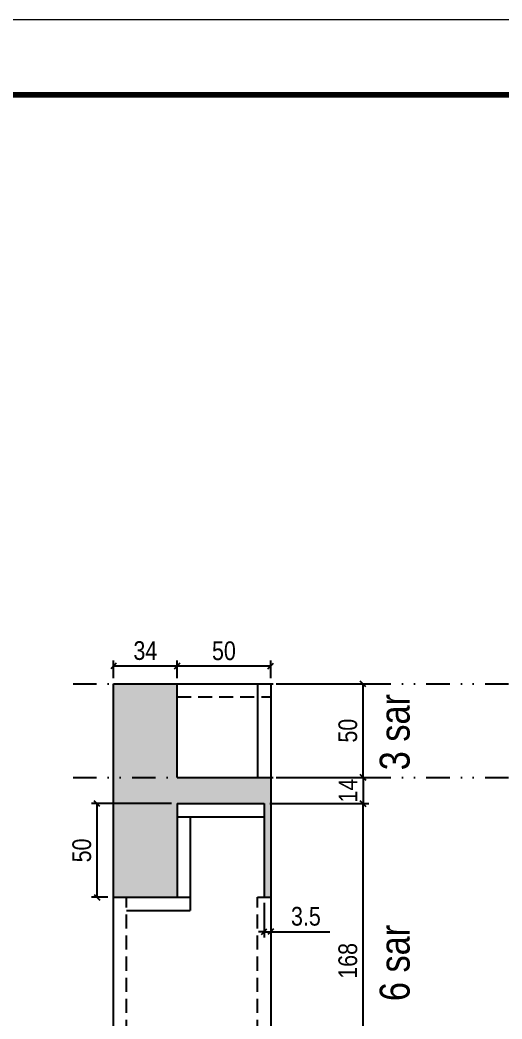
# Model space of a CAD drawing. Extents: x 14400 to 27878, y -21631 to 6985.
# Drawn here: x 16386 to 16644, y -8481 to -7947 of the extents above; entities that cross this region are included whole.
import ezdxf

# ---------------------------------------------------------------- set-up
doc = ezdxf.new("R2010")
doc.units = 0
for name, pattern in [('DASHED', [0.75, 0.5, -0.25]), ('DIVIDE2', [0.625, 0.25, -0.125, 0, -0.125, 0, -0.125]), ('HIDDEN', [0.375, 0.25, -0.125])]:
    doc.linetypes.add(name, pattern=pattern)
for name, color, linetype in [('COTA', 241, 'Continuous'), ('NOMENCLATURA', 7, 'Continuous'), ('Nível', 160, 'Continuous'), ('Painéis', 200, 'Continuous'), ('SARR_2.2x7', 40, 'Continuous'), ('Sarrafo de Pressão', 42, 'HIDDEN')]:
    doc.layers.add(name, color=color, linetype=linetype)
doc.layers.add('Folhas', color=255, linetype='Continuous', lineweight=9)
doc.layers.add('SARRAFO DE PRESSAO', color=251, linetype='DASHED', lineweight=9)
doc.styles.add('ARIAL_NARROW', font='ARIALN.TTF', dxfattribs={"height": 0.2})
doc.styles.add('COTA TECNICA', font='techl___.ttf', dxfattribs={"height": 10})
doc.dimstyles.new('PAINEL', dxfattribs={"dimtxt": 10, "dimasz": 3, "dimexe": 3, "dimexo": 3, "dimgap": 3, "dimtad": 1, "dimdec": 1, "dimzin": 12, "dimdsep": 46, "dimtxsty": 'COTA TECNICA', "dimblk1": 'OBLIQUE', "dimblk2": 'OBLIQUE', "dimsah": 1, "dimcen": 0.9, "dimclrd": 4, "dimclre": 4, "dimclrt": 240, "dimadec": 1, "dimazin": 3, "dimtfac": 1, "dimtdec": 1, "dimtmove": 0, "dimatfit": 3, "dimfxl": 1, "dimtolj": 1, "dimtzin": 12, "dimarcsym": 0})

# ---------------------------------------------------------------- blocks, each defined once
blk = doc.blocks.new('9999999999')
at = {"layer": 'Folhas'}
blk.add_lwpolyline([(98138.98, 34190.21), (99623.98, 34190.21), (99623.98, 35240.21), (98138.98, 35240.21)], close=True, dxfattribs=at)
at = {"layer": 'Folhas', "color": 30, "const_width": 3}
blk.add_lwpolyline([(98213.98, 34230.21), (99583.98, 34230.21), (99583.98, 35200.21), (98213.98, 35200.21)], close=True, dxfattribs=at)
blk = doc.blocks.new('_Oblique')
at = {"color": 0, "linetype": 'ByBlock', "lineweight": -2}
blk.add_line((-0.5, -0.5), (0.5, 0.5), dxfattribs=at)
blk = doc.blocks.new('*D2563')
at = {"layer": 'COTA', "color": 4, "lineweight": -2, "transparency": 16777216}
for p, q in [((16519.5, -8365.47), (16572.36, -8365.47)), ((16569.36, -8533.47), (16569.36, -8365.47)), ((16523, -8533.47), (16572.36, -8533.47))]:
    blk.add_line(p, q, dxfattribs=at)
at = {"layer": 'Defpoints', "color": 0, "transparency": 16777216}
for p in [(16516.5, -8365.47), (16569.36, -8365.47), (16520, -8533.47)]:
    blk.add_point(p, dxfattribs=at)
at = {"layer": 'COTA', "color": 4, "lineweight": -2, "transparency": 16777216, "xscale": 3, "yscale": 3, "zscale": 3}
for p, rotation in [((16569.36, -8365.47), 90), ((16569.36, -8533.47), 270)]:
    blk.add_blockref('_Oblique', p, dxfattribs=dict(at, rotation=rotation))
at = {"layer": 'COTA', "color": 240, "transparency": 16777216, "insert": (16561.24, -8449.47), "char_height": 10, "attachment_point": 5, "rotation": 90, "style": 'COTA TECNICA'}
blk.add_mtext('\\A1;168', dxfattribs=at)
blk = doc.blocks.new('*D2568')
at = {"layer": 'COTA', "color": 4, "lineweight": -2, "transparency": 16777216}
for p, q in [((16523, -8351.47), (16572.36, -8351.47)), ((16569.36, -8351.47), (16569.36, -8365.47)), ((16519.5, -8365.47), (16572.36, -8365.47))]:
    blk.add_line(p, q, dxfattribs=at)
at = {"layer": 'Defpoints', "color": 0, "transparency": 16777216}
for p in [(16520, -8351.47), (16516.5, -8365.47), (16569.36, -8365.47)]:
    blk.add_point(p, dxfattribs=at)
at = {"layer": 'COTA', "color": 4, "lineweight": -2, "transparency": 16777216, "xscale": 3, "yscale": 3, "zscale": 3}
for p, rotation in [((16569.36, -8351.47), 90), ((16569.36, -8365.47), 270)]:
    blk.add_blockref('_Oblique', p, dxfattribs=dict(at, rotation=rotation))
at = {"layer": 'COTA', "color": 240, "transparency": 16777216, "insert": (16561.29, -8358.47), "char_height": 10, "attachment_point": 5, "rotation": 90, "style": 'COTA TECNICA'}
blk.add_mtext('\\A1;14', dxfattribs=at)
blk = doc.blocks.new('*D2569')
at = {"layer": 'COTA', "color": 4, "lineweight": -2, "transparency": 16777216}
for p, q in [((16523, -8301.47), (16572.36, -8301.47)), ((16569.36, -8351.47), (16569.36, -8301.47)), ((16523, -8351.47), (16572.36, -8351.47))]:
    blk.add_line(p, q, dxfattribs=at)
at = {"layer": 'Defpoints', "color": 0, "transparency": 16777216}
for p in [(16520, -8301.47), (16569.36, -8301.47), (16520, -8351.47)]:
    blk.add_point(p, dxfattribs=at)
at = {"layer": 'COTA', "color": 4, "lineweight": -2, "transparency": 16777216, "xscale": 3, "yscale": 3, "zscale": 3}
for p, rotation in [((16569.36, -8301.47), 90), ((16569.36, -8351.47), 270)]:
    blk.add_blockref('_Oblique', p, dxfattribs=dict(at, rotation=rotation))
at = {"layer": 'COTA', "color": 240, "transparency": 16777216, "insert": (16561.25, -8326.47), "char_height": 10, "attachment_point": 5, "rotation": 90, "style": 'COTA TECNICA'}
blk.add_mtext('\\A1;50', dxfattribs=at)
blk = doc.blocks.new('*D3056')
at = {"layer": 'COTA', "color": 4, "lineweight": -2, "transparency": 16777216}
for p, q in [((16467, -8365.47), (16424.19, -8365.47)), ((16427.19, -8415.47), (16427.19, -8365.47)), ((16433, -8415.47), (16424.19, -8415.47))]:
    blk.add_line(p, q, dxfattribs=at)
at = {"layer": 'Defpoints', "color": 0, "transparency": 16777216}
for p in [(16427.19, -8365.47), (16470, -8365.47), (16436, -8415.47)]:
    blk.add_point(p, dxfattribs=at)
at = {"layer": 'COTA', "color": 4, "lineweight": -2, "transparency": 16777216, "xscale": 3, "yscale": 3, "zscale": 3}
for p, rotation in [((16427.19, -8365.47), 90), ((16427.19, -8415.47), 270)]:
    blk.add_blockref('_Oblique', p, dxfattribs=dict(at, rotation=rotation))
at = {"layer": 'COTA', "color": 240, "transparency": 16777216, "insert": (16419.08, -8390.47), "char_height": 10, "attachment_point": 5, "rotation": 90, "style": 'COTA TECNICA'}
blk.add_mtext('\\A1;50', dxfattribs=at)
blk = doc.blocks.new('*D3057')
at = {"layer": 'COTA', "color": 4, "lineweight": -2, "transparency": 16777216}
for p, q in [((16516.5, -8418.47), (16516.5, -8436.92)), ((16520, -8418.47), (16520, -8436.92)), ((16516.5, -8433.92), (16513.5, -8433.92)), ((16516.5, -8433.92), (16520, -8433.92)), ((16520, -8433.92), (16551.6, -8433.92))]:
    blk.add_line(p, q, dxfattribs=at)
at = {"layer": 'Defpoints', "color": 0, "transparency": 16777216}
for p in [(16516.5, -8415.47), (16520, -8415.47), (16520, -8433.92)]:
    blk.add_point(p, dxfattribs=at)
at = {"layer": 'COTA', "color": 4, "lineweight": -2, "transparency": 16777216, "xscale": 3, "yscale": 3, "zscale": 3}
blk.add_blockref('_Oblique', (16516.5, -8433.92), dxfattribs=at)
at = {"layer": 'COTA', "color": 4, "lineweight": -2, "transparency": 16777216, "xscale": 3, "yscale": 3, "zscale": 3, "rotation": 180}
blk.add_blockref('_Oblique', (16520, -8433.92), dxfattribs=at)
at = {"layer": 'COTA', "color": 240, "transparency": 16777216, "insert": (16538.8, -8425.7), "char_height": 10, "attachment_point": 5, "style": 'COTA TECNICA'}
blk.add_mtext('\\A1;3.5', dxfattribs=at)
blk = doc.blocks.new('*D3058')
at = {"layer": 'COTA', "color": 4, "lineweight": -2, "transparency": 16777216}
for p, q in [((16436, -8298.47), (16436, -8288.96)), ((16470, -8298.47), (16470, -8288.96)), ((16470, -8291.96), (16436, -8291.96))]:
    blk.add_line(p, q, dxfattribs=at)
at = {"layer": 'Defpoints', "color": 0, "transparency": 16777216}
for p in [(16436, -8291.96), (16436, -8301.47), (16470, -8301.47)]:
    blk.add_point(p, dxfattribs=at)
at = {"layer": 'COTA', "color": 4, "lineweight": -2, "transparency": 16777216, "xscale": 3, "yscale": 3, "zscale": 3, "rotation": 180}
blk.add_blockref('_Oblique', (16436, -8291.96), dxfattribs=at)
at = {"layer": 'COTA', "color": 4, "lineweight": -2, "transparency": 16777216, "xscale": 3, "yscale": 3, "zscale": 3}
blk.add_blockref('_Oblique', (16470, -8291.96), dxfattribs=at)
at = {"layer": 'COTA', "color": 240, "transparency": 16777216, "insert": (16453, -8283.74), "char_height": 10, "attachment_point": 5, "style": 'COTA TECNICA'}
blk.add_mtext('\\A1;34', dxfattribs=at)
blk = doc.blocks.new('*D3059')
at = {"layer": 'COTA', "color": 4, "lineweight": -2, "transparency": 16777216}
for p, q in [((16470, -8298.47), (16470, -8288.96)), ((16520, -8298.47), (16520, -8288.96)), ((16520, -8291.96), (16470, -8291.96))]:
    blk.add_line(p, q, dxfattribs=at)
at = {"layer": 'Defpoints', "color": 0, "transparency": 16777216}
for p in [(16470, -8291.96), (16470, -8301.47), (16520, -8301.47)]:
    blk.add_point(p, dxfattribs=at)
at = {"layer": 'COTA', "color": 4, "lineweight": -2, "transparency": 16777216, "xscale": 3, "yscale": 3, "zscale": 3, "rotation": 180}
blk.add_blockref('_Oblique', (16470, -8291.96), dxfattribs=at)
at = {"layer": 'COTA', "color": 4, "lineweight": -2, "transparency": 16777216, "xscale": 3, "yscale": 3, "zscale": 3}
blk.add_blockref('_Oblique', (16520, -8291.96), dxfattribs=at)
at = {"layer": 'COTA', "color": 240, "transparency": 16777216, "insert": (16495, -8283.85), "char_height": 10, "attachment_point": 5, "style": 'COTA TECNICA'}
blk.add_mtext('\\A1;50', dxfattribs=at)

msp = doc.modelspace()

# ---------------------------------------------------------------- hatches: boundary and pattern name
at = {"layer": 'COTA'}
h = msp.add_hatch(dxfattribs=at)
h.set_pattern_fill('AR-CONC', color=256, scale=0.03)
h.paths.add_polyline_path([(16469.995, -8365.466), (16516.495, -8365.466), (16516.495, -8415.466), (16519.995, -8415.466), (16519.995, -8351.466), (16469.995, -8351.466), (16435.995, -8351.466), (16435.995, -8415.466), (16469.995, -8415.466)])
h.paths.add_polyline_path([(16469.995, -8301.466), (16435.995, -8301.466), (16435.995, -8351.466), (16469.995, -8351.466)])

# ---------------------------------------------------------------- linework, layer by layer
for p, q in [((16435.995, -8415.466), (16435.995, -8301.466)), ((16435.995, -8301.466), (16469.995, -8301.466)), ((16519.995, -8351.466), (16519.995, -8415.466)), ((16469.995, -8415.466), (16476.995, -8415.466)), ((16476.995, -8415.466), (16476.995, -8422.466))]:
    msp.add_line(p, q, dxfattribs=at)
at = {"layer": 'Nível', "color": 4, "linetype": 'DIVIDE2', "ltscale": 50}
for p, q in [((16414.438, -8301.466), (17443.467, -8301.466)), ((16414.438, -8351.466), (17443.467, -8351.466))]:
    msp.add_line(p, q, dxfattribs=at)
at = {"layer": 'Painéis'}
for p, q in [((16469.995, -8351.466), (16469.995, -8301.466)), ((16469.995, -8301.466), (16519.995, -8301.466)), ((16519.995, -8301.466), (16519.995, -8351.466)), ((16469.995, -8351.466), (16519.995, -8351.466)), ((16469.995, -8365.466), (16516.495, -8365.466)), ((16469.995, -8365.466), (16469.995, -8415.466)), ((16516.495, -8365.466), (16516.495, -8415.466)), ((16435.995, -8655.466), (16435.995, -8415.466)), ((16435.995, -8415.466), (16469.995, -8415.466)), ((16512.995, -8415.466), (16519.995, -8415.466)), ((16519.995, -8415.466), (16519.995, -8655.466))]:
    msp.add_line(p, q, dxfattribs=at)
at = {"layer": 'SARR_2.2x7'}
for p, q in [((16512.995, -8301.466), (16512.995, -8351.466)), ((16469.995, -8372.466), (16516.495, -8372.466)), ((16476.995, -8372.466), (16476.995, -8415.466)), ((16442.995, -8422.466), (16476.995, -8422.466))]:
    msp.add_line(p, q, dxfattribs=at)
at = {"layer": 'Sarrafo de Pressão', "ltscale": 30}
for p, q in [((16469.995, -8308.466), (16519.995, -8308.466)), ((16442.995, -8533.466), (16442.995, -8415.466)), ((16512.995, -8533.466), (16512.995, -8415.466))]:
    msp.add_line(p, q, dxfattribs=at)

# ---------------------------------------------------------------- block references
at = {"layer": 'SARRAFO DE PRESSAO', "color": 6, "linetype": 'ByBlock'}
msp.add_blockref('9999999999', (-82140.511, -43186.954), dxfattribs=at)

# ---------------------------------------------------------------- texts
at = {"layer": 'NOMENCLATURA', "style": 'ARIAL_NARROW'}
for s, p in [('3 sar', (16594.238, -8347.639)), ('6 sar', (16594.238, -8470.961))]:
    msp.add_text(s, height=16, rotation=90, dxfattribs=at).set_placement(p)

# ---------------------------------------------------------------- dimensions: what is measured, and where the dimension line sits
at = {"layer": 'COTA'}
for base, p1, p2, picture, middle in [((16435.995, -8291.957), (16469.995, -8301.466), (16435.995, -8301.466), '*D3058', (16452.995, -8283.738)), ((16469.995, -8291.957), (16519.995, -8301.466), (16469.995, -8301.466), '*D3059', (16494.995, -8283.848)), ((16519.995, -8433.918), (16516.495, -8415.466), (16519.995, -8415.466), '*D3057', (16538.798, -8425.699))]:
    dim = msp.add_linear_dim(base=base, p1=p1, p2=p2, dimstyle='PAINEL', dxfattribs=at)
    dim.commit()
    dim.dimension.update_dxf_attribs({"geometry": picture, "text_midpoint": middle})
for base, p1, p2, picture, middle in [((16569.362, -8301.466), (16519.995, -8351.466), (16519.995, -8301.466), '*D2569', (16561.253, -8326.466)), ((16427.194, -8365.466), (16435.995, -8415.466), (16469.995, -8365.466), '*D3056', (16419.085, -8390.466)), ((16569.362, -8365.466), (16519.995, -8533.466), (16516.495, -8365.466), '*D2563', (16561.238, -8449.466))]:
    dim = msp.add_linear_dim(base=base, p1=p1, p2=p2, angle=90, dimstyle='PAINEL', dxfattribs=at)
    dim.commit()
    dim.dimension.update_dxf_attribs({"geometry": picture, "text_midpoint": middle})
dim = msp.add_linear_dim(base=(16569.362, -8365.466), p1=(16519.995, -8351.466), p2=(16516.495, -8365.466), angle=90, dimstyle='PAINEL', dxfattribs=at)
dim.commit()
dim.dimension.update_dxf_attribs({"geometry": '*D2568', "text_midpoint": (16569.362, -8358.466), "dimtype": 160})

doc.saveas('drawing.dxf')
